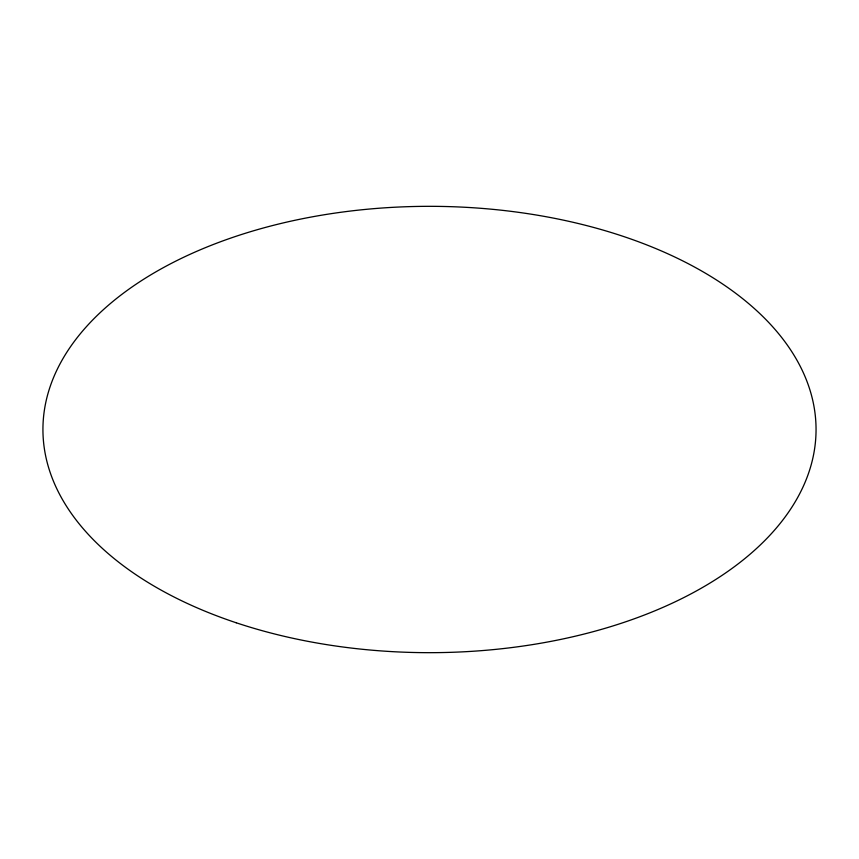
<?xml version="1.0" encoding="UTF-8"?>
<svg xmlns="http://www.w3.org/2000/svg" width="859" height="859" viewBox="0 0 859 859"><rect width="100%" height="100%" fill="white"/><g stroke="black" fill="none" stroke-linecap="round" stroke-linejoin="round"><path stroke-width="1.29" d="M236.225 622.775A386.55 223.168 0 0 0 816.05 429.5A386.55 223.168 0 0 0 236.225 236.225A386.55 223.168 0 0 0 236.225 622.775"/></g></svg>
